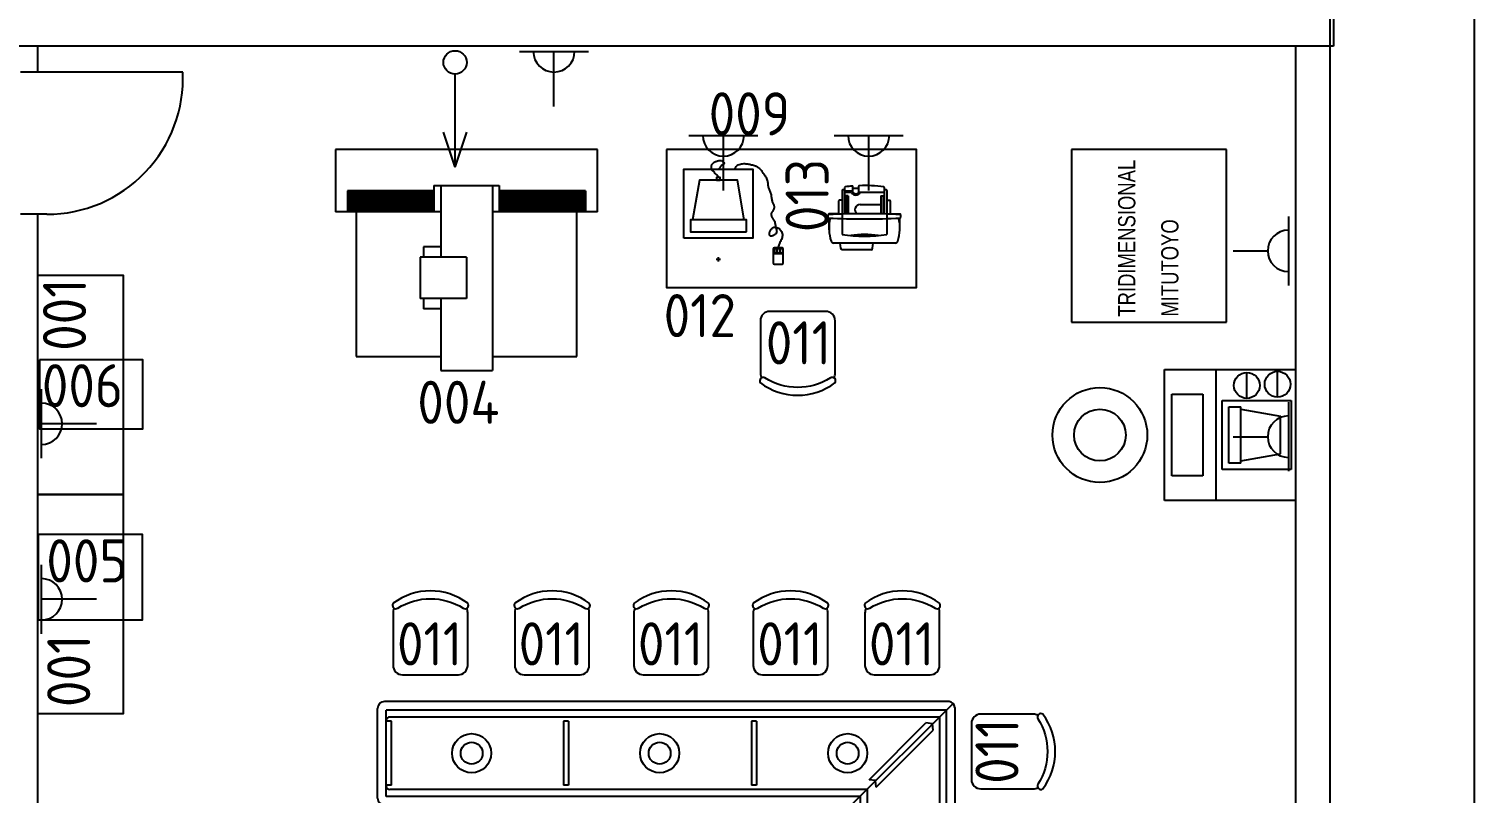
# Model space of a CAD drawing. Header units: millimetres. Extents: x 18768 to 1484868, y -11027 to 520152.
# Drawn here: x 234654 to 243040, y 142517 to 146948 of the extents above; entities that cross this region are included whole.
import ezdxf
from ezdxf.enums import TextEntityAlignment as Align

# ---------------------------------------------------------------- set-up
doc = ezdxf.new("R2010")
doc.units = ezdxf.units.MM
doc.linetypes.add('CONTINU', pattern=[0])
doc.linetypes.add('HIDDEN', pattern=[0.375, 0.25, -0.125])
for name, color, linetype in [('025', 3, 'Continuous'), ('3-MAQUINAS', 5, 'Continuous'), ('4-MOBILIA', 4, 'Continuous'), ('5-COMPUTADORES', 6, 'Continuous'), ('8-TEXTO-DETALHES', 6, 'Continuous'), ('L018-SIMBOLO3', 3, 'Continuous'), ('L025-CONTORNO', 7, 'Continuous'), ('L025-TEXTO', 7, 'Continuous'), ('L035-ARRANJO-ADQUIRIR', 102, 'Continuous'), ('L035-ARRANJO-EXISTENTE', 180, 'Continuous'), ('L035-ARRANJO-REMANEJADO', 200, 'Continuous'), ('L1-ARRANJO', 5, 'Continuous'), ('PAREDES', 7, 'Continuous')]:
    doc.layers.add(name, color=color, linetype=linetype)
doc.layers.add('L035-DEMOLIÇÃO', color=40, linetype='Continuous', plot=False)
doc.styles.add('COTAS', font='txt', dxfattribs={"width": 0.8, "height": 300})
doc.styles.add('ISO-CP--18', font='isocp.shx', dxfattribs={"width": 0.75, "height": 180})
doc.styles.add('ISO-CP--25', font='isocp.shx', dxfattribs={"height": 250})

# ---------------------------------------------------------------- blocks, each defined once
blk = doc.blocks.new('BL_SENAI_id9350510590')
at = {"layer": 'L035-ARRANJO-REMANEJADO', "color": 0, "linetype": 'CONTINU', "ltscale": 2}
for p, q in [((-256.9, 652.6), (-256.9, -107.4)), ((-76.9, 652.6), (-256.9, 652.6)), ((-76.9, 652.6), (-76.9, 347.6)), ((-137.4, 617.6), (-76.9, 617.6)), ((-137.4, 617.6), (-137.4, 367.6)), ((-137.4, 612.6), (-76.9, 612.6)), ((-137.4, 607.6), (-76.9, 607.6)), ((-137.4, 602.6), (-76.9, 602.6)), ((-137.4, 597.6), (-76.9, 597.6)), ((-137.4, 592.6), (-76.9, 592.6)), ((-137.4, 587.6), (-76.9, 587.6)), ((343.1, 592.6), (-76.9, 592.6)), ((343.1, 347.6), (343.1, 592.6)), ((-137.4, 582.6), (-76.9, 582.6)), ((-137.4, 577.6), (-76.9, 577.6)), ((-137.4, 572.6), (-76.9, 572.6)), ((-137.4, 567.6), (-76.9, 567.6)), ((-137.4, 562.6), (-76.9, 562.6)), ((-137.4, 557.6), (-76.9, 557.6)), ((-137.4, 552.6), (-76.9, 552.6)), ((-137.4, 547.6), (-76.9, 547.6)), ((-137.4, 542.6), (-76.9, 542.6)), ((-137.4, 537.6), (-76.9, 537.6)), ((-137.4, 532.6), (-76.9, 532.6)), ((-137.4, 527.6), (-76.9, 527.6)), ((-137.4, 522.6), (-76.9, 522.6)), ((-137.4, 517.6), (-76.9, 517.6)), ((-137.4, 512.6), (-76.9, 512.6)), ((-137.4, 507.6), (-76.9, 507.6)), ((-137.4, 502.6), (-76.9, 502.6)), ((-137.4, 497.6), (-76.9, 497.6)), ((-137.4, 492.6), (-76.9, 492.6)), ((-137.4, 487.6), (-76.9, 487.6)), ((-137.4, 482.6), (-76.9, 482.6)), ((-137.4, 477.6), (-76.9, 477.6)), ((-137.4, 472.6), (-76.9, 472.6)), ((-137.4, 467.6), (-76.9, 467.6)), ((-137.4, 462.6), (-76.9, 462.6)), ((-137.4, 457.6), (-76.9, 457.6)), ((-137.4, 452.6), (-76.9, 452.6)), ((-137.4, 447.6), (-76.9, 447.6)), ((-137.4, 442.6), (-76.9, 442.6)), ((-137.4, 437.6), (-76.9, 437.6)), ((-137.4, 432.6), (-76.9, 432.6)), ((-137.4, 427.6), (-76.9, 427.6)), ((-137.4, 422.6), (-76.9, 422.6)), ((-137.4, 417.6), (-76.9, 417.6)), ((-137.4, 412.6), (-76.9, 412.6)), ((-137.4, 407.6), (-76.9, 407.6)), ((-137.4, 402.6), (-76.9, 402.6)), ((-137.4, 397.6), (-76.9, 397.6)), ((-137.4, 392.6), (-76.9, 392.6)), ((-137.4, 387.6), (-76.9, 387.6)), ((-137.4, 382.6), (-76.9, 382.6)), ((-137.4, 377.6), (-76.9, 377.6)), ((-153.2, 367.6), (-76.9, 367.6)), ((-153.2, 177.6), (-153.2, 367.6)), ((-153.2, 347.6), (383.1, 347.6)), ((-137.4, 372.6), (-76.9, 372.6)), ((383.1, 197.6), (383.1, 347.6)), ((54.9, 272.6), (54.9, 137.6)), ((54.9, 272.6), (174.9, 272.6)), ((174.9, 272.6), (174.9, 137.6)), ((-153.2, 197.6), (54.9, 197.6)), ((-153.2, 177.6), (-76.9, 177.6)), ((-137.4, 177.6), (-137.4, -72.4)), ((-137.4, 177.6), (-76.9, 177.6)), ((-137.4, 172.6), (-76.9, 172.6)), ((-76.9, 197.6), (-76.9, -107.4)), ((24.9, 197.6), (24.9, 147.6)), ((174.9, 197.6), (383.1, 197.6)), ((204.9, 197.6), (204.9, 147.6)), ((343.1, -47.4), (343.1, 197.6)), ((-137.4, 167.6), (-76.9, 167.6)), ((-137.4, 162.6), (-76.9, 162.6)), ((-137.4, 157.6), (-76.9, 157.6)), ((-137.4, 152.6), (-76.9, 152.6)), ((-137.4, 147.6), (-76.9, 147.6)), ((-137.4, 142.6), (-76.9, 142.6)), ((-137.4, 137.6), (-76.9, 137.6)), ((-137.4, 132.6), (-76.9, 132.6)), ((-137.4, 127.6), (-76.9, 127.6)), ((24.9, 147.6), (54.9, 147.6)), ((54.9, 137.6), (174.9, 137.6)), ((174.9, 147.6), (204.9, 147.6)), ((-137.4, 122.6), (-76.9, 122.6)), ((-137.4, 117.6), (-76.9, 117.6)), ((-137.4, 112.6), (-76.9, 112.6)), ((-137.4, 107.6), (-76.9, 107.6)), ((-137.4, 102.6), (-76.9, 102.6)), ((-137.4, 97.6), (-76.9, 97.6)), ((-137.4, 92.6), (-76.9, 92.6)), ((-137.4, 87.6), (-76.9, 87.6)), ((-137.4, 82.6), (-76.9, 82.6)), ((-137.4, 77.6), (-76.9, 77.6)), ((-137.4, 72.6), (-76.9, 72.6)), ((-137.4, 67.6), (-76.9, 67.6)), ((-137.4, 62.6), (-76.9, 62.6)), ((-137.4, 57.6), (-76.9, 57.6)), ((-137.4, 52.6), (-76.9, 52.6)), ((-137.4, 47.6), (-76.9, 47.6)), ((-137.4, 42.6), (-76.9, 42.6)), ((-137.4, 37.6), (-76.9, 37.6)), ((-137.4, 32.6), (-76.9, 32.6)), ((-137.4, 27.6), (-76.9, 27.6)), ((-137.4, 22.6), (-76.9, 22.6)), ((-137.4, 17.6), (-76.9, 17.6)), ((-137.4, 12.6), (-76.9, 12.6)), ((-137.4, 7.6), (-76.9, 7.6)), ((-137.4, 2.6), (-76.9, 2.6)), ((-137.4, -2.4), (-76.9, -2.4)), ((-137.4, -7.4), (-76.9, -7.4)), ((-137.4, -12.4), (-76.9, -12.4)), ((-137.4, -17.4), (-76.9, -17.4)), ((-137.4, -22.4), (-76.9, -22.4)), ((-137.4, -27.4), (-76.9, -27.4)), ((-137.4, -32.4), (-76.9, -32.4)), ((-137.4, -37.4), (-76.9, -37.4)), ((-137.4, -42.4), (-76.9, -42.4)), ((-137.4, -47.4), (-76.9, -47.4)), ((-137.4, -52.4), (-76.9, -52.4)), ((-137.4, -57.4), (-76.9, -57.4)), ((-137.4, -62.4), (-76.9, -62.4)), ((-137.4, -67.4), (-76.9, -67.4)), ((-137.4, -72.4), (-76.9, -72.4)), ((-76.9, -47.4), (343.1, -47.4)), ((-256.9, -107.4), (-76.9, -107.4))]:
    blk.add_line(p, q, dxfattribs=at)
at = {"layer": 'L025-TEXTO', "linetype": 'HIDDEN', "ltscale": 2, "style": 'ISO-CP--18'}
blk.add_attdef('rmp_mt_codmaterial', (15, 15), '', height=40, dxfattribs=at)
at = {"layer": 'L025-TEXTO', "linetype": 'HIDDEN', "ltscale": 2, "style": 'ISO-CP--18', "flags": 1}
for tag in ['rmp_mt_nomeunid', 'rmp_mt_potencia', 'rmp_mt_cod']:
    blk.add_attdef(tag, (15, 15), '', height=40, dxfattribs=at)
blk = doc.blocks.new('BL_SENAI_id9320260060')
at = {"layer": '025', "color": 0}
blk.add_lwpolyline([(-1269.1, -8.2), (0.9, -8.2), (0.9, 491.8), (-1269.1, 491.8)], close=True, dxfattribs=at)
at = {"layer": 'L025-TEXTO', "style": 'ISO-CP--18'}
blk.add_attdef('rmp_mt_codmaterial', (15, 15), '', height=40, dxfattribs=at)
at = {"layer": 'L025-TEXTO', "style": 'ISO-CP--18', "flags": 1}
for tag in ['rmp_mt_nomeunid', 'rmp_mt_potencia', 'rmp_mt_cod']:
    blk.add_attdef(tag, (15, 15), '', height=40, dxfattribs=at)
blk = doc.blocks.new('BL_SENAI_id9320211370')
at = {"layer": 'L035-ARRANJO-ADQUIRIR', "color": 0}
for points in [[(-189.6, 259.7, -0.290756), (189.9, 259.7, 0.829608), (216.2, 288.3, 0.333333), (-216.2, 288.3, 0.829608), (-189.9, 259.7)], [(-210, 259.2, 0.129448), (-217, 232.6), (-217, -72.1, 0.414214), (-162.9, -126.1), (162.2, -126.1, 0.414214), (216.2, -72.1), (216.2, 234.2, 0.120944), (210.1, 259.3)]]:
    blk.add_lwpolyline(points, format="xyb", dxfattribs=at)
at = {"layer": 'L025-TEXTO', "style": 'ISO-CP--25'}
blk.add_attdef('rmp_mt_codmaterial', (15, 15), '', height=40, dxfattribs=at)
at = {"layer": 'L025-TEXTO', "style": 'ISO-CP--25', "flags": 1}
for tag in ['rmp_mt_nomeunid', 'rmp_mt_potencia', 'rmp_mt_cod']:
    blk.add_attdef(tag, (15, 15), '', height=40, dxfattribs=at)
blk = doc.blocks.new('BL_SENAI_id9320220810')
at = {"layer": 'L025-CONTORNO', "color": 0}
blk.add_lwpolyline([(-688.2, 238.2), (111.8, 238.2), (111.8, 1688.2), (-688.2, 1688.2)], close=True, dxfattribs=at)
at = {"layer": 'L025-TEXTO', "style": 'ISO-CP--25'}
blk.add_attdef('rmp_mt_codmaterial', (15, 15), '', height=40, dxfattribs=at)
at = {"layer": 'L025-TEXTO', "style": 'ISO-CP--25', "flags": 1}
for tag in ['rmp_mt_nomeunid', 'rmp_mt_potencia', 'rmp_mt_cod']:
    blk.add_attdef(tag, (15, 15), '', height=40, dxfattribs=at)
blk = doc.blocks.new('BL_SENAI_id9370710510')
at = {"layer": 'L035-ARRANJO-ADQUIRIR', "color": 0}
for p, q in [((542.2, 174.4), (498, 174.4)), ((185, 106.6), (160.8, 106.6)), ((172.9, 94.5), (172.9, 118.7)), ((491.3, 167.7), (491.3, 85)), ((491.3, 141.5), (549, 141.5)), ((491.3, 140.6), (549, 140.6)), ((494.5, 167.7), (494.5, 145.1)), ((510.7, 167.7), (494.5, 167.7)), ((494.5, 145.1), (510.7, 145.1)), ((510.7, 145.1), (510.7, 167.7)), ((528.6, 167.7), (512.4, 167.7)), ((512.4, 167.7), (512.4, 145.1)), ((512.4, 145.1), (528.6, 145.1)), ((528.6, 145.1), (528.6, 167.7)), ((530.1, 167.7), (530.1, 145.1)), ((546.3, 167.7), (530.1, 167.7)), ((530.1, 145.1), (546.3, 145.1)), ((546.3, 145.1), (546.3, 167.7)), ((549, 85), (549, 167.7)), ((498, 78.3), (542.2, 78.3))]:
    blk.add_line(p, q, dxfattribs=at)
for points in [[(173, 581), (171.7, 586.1), (169.8, 590.1), (167.5, 593.3), (165, 595.7), (162.4, 597.6), (159.8, 599.1), (157.5, 600.4), (155.6, 601.7), (154.1, 603), (153.1, 604.4), (152.5, 605.8), (152, 607.3), (151.6, 608.7), (151.3, 610.1), (150.8, 611.3), (150.1, 612.5), (149, 613.4), (147.7, 614.3), (146.2, 615.2), (144.6, 616.1), (142.8, 617.2), (141.1, 618.4), (139.4, 620), (137.8, 622), (136.4, 624.3), (135.2, 627.1), (134.2, 630.1), (133.5, 633.4), (133, 636.8), (132.7, 640.2), (132.7, 643.6), (133, 646.9), (133.5, 650), (134.4, 653), (135.5, 655.8), (136.8, 658.3), (138.3, 660.7), (140.1, 662.9), (142, 664.9), (144, 666.8), (146.2, 668.4), (148.5, 669.8), (150.8, 671.1), (153.2, 672.2), (155.6, 673.3), (157.9, 674.2), (160.2, 675), (162.4, 675.7), (164.5, 676.4), (166.4, 677), (168.3, 677.6), (170.1, 678.1), (171.9, 678.6), (173.6, 679), (175.2, 679.4), (176.9, 679.7), (178.5, 679.9), (180.2, 680.1), (181.8, 680.2), (183.5, 680.2), (185.2, 680), (186.8, 679.8), (188.5, 679.5), (190.2, 679), (192, 678.4), (193.7, 677.6), (195.4, 676.7), (197, 675.8), (198.5, 674.7), (200, 673.6), (201.4, 672.4), (202.6, 671.2), (203.6, 669.9), (204.5, 668.7), (205.2, 667.5), (205.7, 666.2), (206.1, 665), (206.2, 663.8), (206.1, 662.7), (205.8, 661.6), (205.2, 660.5), (204.5, 659.5), (203.6, 658.5), (202.5, 657.6), (201.3, 656.7), (200, 655.8), (198.6, 655), (197.2, 654.2), (195.7, 653.5), (194.2, 652.8), (192.7, 652), (191.3, 651.2), (189.9, 650.3), (188.6, 649.3), (187.4, 648.2), (186.3, 646.9), (185.4, 645.4), (184.4, 643.7), (183.4, 641.8), (182.2, 639.7), (180.7, 637.4), (178.7, 634.8), (176.2, 632), (172.9, 628.9)], [(268.1, 629.3), (271.9, 638.1), (276.6, 645), (281.9, 650.5), (287.7, 654.5), (293.9, 657.4), (300.4, 659.4), (306.9, 660.6), (313.4, 661.3), (319.6, 661.6), (325.8, 661.7), (331.7, 661.4), (337.6, 660.9), (343.3, 660.2), (348.9, 659.3), (354.5, 658.2), (360.1, 657), (365.7, 655.6), (371.2, 654.1), (376.7, 652.5), (382, 650.6), (387.3, 648.5), (392.4, 646.2), (397.3, 643.6), (401.9, 640.7), (406.4, 637.4), (410.6, 633.8), (414.7, 629.9), (418.5, 625.8), (422.3, 621.4), (425.9, 616.8), (429.5, 612), (433.1, 607), (436.6, 601.8), (440.1, 596.6), (443.4, 591.2), (446.6, 585.9), (449.5, 580.5), (452, 575.1), (454.3, 569.8), (456.1, 564.6), (457.4, 559.6), (458.4, 554.6), (459.1, 549.7), (459.6, 544.9), (460.1, 540.2), (460.7, 535.4), (461.4, 530.7), (462.4, 526), (463.8, 521.2), (465.6, 516.4), (467.5, 511.5), (469.5, 506.5), (471.6, 501.5), (473.6, 496.5), (475.4, 491.3), (477, 486.1), (478.2, 480.7), (479.2, 475.4), (480, 470), (480.7, 464.7), (481.4, 459.4), (482.1, 454.3), (483, 449.4), (484.1, 444.8), (485.5, 440.4), (487.2, 436.2), (488.9, 432.2), (490.7, 428.5), (492.4, 424.9), (493.9, 421.4), (495.1, 417.9), (496, 414.6), (496.5, 411.2), (496.5, 407.9), (496.1, 404.7), (495.4, 401.5), (494.4, 398.4), (493.1, 395.4), (491.6, 392.5), (489.9, 389.8), (488, 387.1), (486.1, 384.6), (484.2, 382.2), (482.5, 379.7), (480.9, 377.2), (479.7, 374.6), (478.9, 371.8), (478.5, 368.9), (478.7, 365.7), (479.4, 362.4), (480.5, 358.9), (482, 355.4), (483.7, 351.8), (485.6, 348.2), (487.6, 344.8), (489.6, 341.5), (491.6, 338.4), (493.5, 335.6), (495.3, 333), (496.9, 330.7), (498.3, 328.7), (499.4, 327.1), (500.3, 325.8), (500.9, 325), (501.2, 324.6), (501.3, 324.5), (501.1, 324.5), (500.9, 324.3), (500.6, 323.9), (500.4, 323.1), (500.4, 321.7), (500.5, 319.5), (501, 316.3), (501.7, 312.4), (502.6, 307.9), (503.6, 303), (504.7, 297.8), (505.9, 292.6), (507.1, 287.5), (508.3, 282.7), (509.3, 278.4), (510.2, 274.6), (510.8, 271.1), (511.1, 267.8), (511, 264.9), (510.4, 262), (509.3, 259.3), (507.5, 256.5), (505, 253.8), (501.9, 251), (498.4, 248.4), (494.6, 246.1), (490.7, 244), (486.9, 242.4), (483.2, 241.3), (479.9, 240.8), (477, 241), (474.5, 241.8), (472.6, 243.2), (471, 245), (469.9, 247.3), (469.1, 249.8), (468.8, 252.6), (468.7, 255.5), (469.1, 258.5), (469.7, 261.6), (470.6, 264.7), (471.9, 267.8), (473.4, 271), (475.2, 274.1), (477.2, 277.3), (479.5, 280.3), (482, 283.3), (484.7, 286.2), (487.7, 288.7), (491, 290.9), (494.5, 292.6), (498.4, 293.6), (502.6, 294), (507.1, 293.5), (511.9, 292), (517, 289.7), (522, 286.7), (526.9, 283), (531.5, 278.7), (535.6, 273.8), (539, 268.6), (541.6, 263.1), (543.3, 257.3), (544.1, 251.4), (544.1, 245.4), (543.4, 239.3), (542.1, 233.2), (540.4, 227.2), (538.2, 221.3), (535.7, 215.5), (533.1, 210), (530.4, 204.6), (527.7, 199.4), (525.3, 194.1), (523.1, 188.7), (521.4, 183.2), (520.3, 177.4), (520.1, 174.4)], [(322.9, 336.4), (282.9, 566.4), (62.9, 566.4), (22.9, 336.4)]]:
    blk.add_lwpolyline(points, dxfattribs=at)
for points in [[(-27.1, 228.9), (-27.1, 628.9), (372.9, 628.9), (372.9, 228.9)], [(162.1, 566.4), (183.8, 566.4), (183.8, 581), (162.1, 581)], [(335.4, 266.4), (335.4, 336.4), (10.4, 336.4), (10.4, 266.4)]]:
    blk.add_lwpolyline(points, close=True, dxfattribs=at)
for centre, start, end in [((498, 167.7), 90, 180), ((542.2, 167.7), 0, 90), ((498, 85), 180, 270), ((542.2, 85), 270, 0)]:
    blk.add_arc(centre, 6.72, start, end, dxfattribs=at)
at = {"layer": 'L025-TEXTO', "style": 'ISO-CP--25'}
blk.add_attdef('rmp_mt_codmaterial', (15, 15), '', height=40, dxfattribs=at)
at = {"layer": 'L025-TEXTO', "style": 'ISO-CP--25', "flags": 1}
for tag in ['rmp_mt_nomeunid', 'rmp_mt_potencia', 'rmp_mt_cod']:
    blk.add_attdef(tag, (15, 15), '', height=40, dxfattribs=at)
blk = doc.blocks.new('BL_SENAI_id9370720080')
at = {"layer": 'L035-ARRANJO-EXISTENTE', "color": 0}
for p, q in [((-209, 167.4), (-209, 337.4)), ((-169, 28.1), (-169, 386.7)), ((136.1, 337.4), (-119, 337.4)), ((-92, 412.8), (-24.5, 412.8)), ((-21.4, 417.8), (-3, 417.8)), ((76.1, 357.4), (-1.5, 357.4)), ((0, 357.4), (0, 414.8)), ((79.1, 337.4), (79.1, 354.4)), ((154, 322.4), (-0.5, 322.4)), ((104.1, 317.4), (-0.3, 317.4)), ((104.1, 304.9), (0, 304.9)), ((104.1, 302.4), (0, 302.4)), ((104.1, 302.4), (104.1, 322.4)), ((124.1, 285.2), (124.1, 322.4)), ((126, 274.8), (158.3, 274.8)), ((131.6, 285.2), (131.6, 322.4)), ((139.1, 322.4), (139.1, 334.4)), ((54.5, 232.4), (54.5, 112.4)), ((124.1, 92.4), (124.1, 240.5)), ((124.1, 240.5), (160.6, 240.5)), ((154, 92.4), (-0.5, 92.4)), ((104.1, 97.4), (-0.3, 97.4)), ((104.1, 112.4), (0, 112.4)), ((104.1, 109.9), (0, 109.9)), ((104.1, 112.4), (104.1, 92.4)), ((139.1, 80.4), (139.1, 92.4)), ((136.1, 77.4), (-119, 77.4)), ((-92, 2), (-24.5, 2)), ((76.1, 57.4), (-1.5, 57.4)), ((0, 57.4), (0, 0)), ((79.1, 77.4), (79.1, 60.4)), ((-21.4, -3), (-3, -3))]:
    blk.add_line(p, q, dxfattribs=at)
for centre, radius, start, end in [((-154, 386.7), 15, 107.75711, 180), ((-81.8, 161.1), 251.8, 76.90632, 107.75711), ((721, 207.4), 850, 171.20259, 188.79741), ((4596, 207.4), 4625, 177.42837, 182.57163), ((-21.4, 414.8), 3, 90, 177.42837), ((-6.7, 414.8), 3, 2.57163, 90), ((-4624, 207.4), 4625, 357.42837, 2.57163), ((-3, 414.8), 3, 0, 90), ((76.1, 354.4), 3, 0, 90), ((136.1, 334.4), 3, 0, 90), ((-636, 207.4), 517, 351.09854, 8.90146), ((24.5, 232.4), 30, 0, 142.34289), ((137.5, 257.4), 28.3, 123.36701, 236.63299), ((137.5, 257.4), 20.8, 123.36701, 227.81452), ((119.1, 285.2), 5, 303.36701, 0), ((119.1, 285.2), 12.5, 303.36701, 0), ((-721.3, 207.4), 870.4, 2.17811, 4.44105), ((154, 319.4), 3, 7.29189, 90), ((-721.3, 207.4), 885.4, 4.57592, 7.29189), ((158.3, 277.8), 3, 270, 4.57592), ((119.1, 229.5), 5, 0, 56.63299), ((122.1, 240.5), 2, 0, 47.81452), ((-721.3, 207.4), 885.4, 352.70811, 1.95356), ((160.6, 237.5), 3, 1.95356, 90), ((154, 95.4), 3, 270, 352.70811), ((-154, 28.1), 15, 180, 252.24289), ((-81.8, 253.6), 251.8, 252.24289, 283.09368), ((-3, 0), 3, 270, 0), ((76.1, 60.4), 3, 270, 0), ((136.1, 80.4), 3, 270, 0), ((-21.4, 0), 3, 182.57163, 270), ((-6.7, 0), 3, 270, 357.42837)]:
    blk.add_arc(centre, radius, start, end, dxfattribs=at)
at = {"layer": 'L035-ARRANJO-EXISTENTE', "color": 0, "extrusion": (0, 0, -1)}
blk.add_ellipse((-169, 337.4), major_axis=(40, 0), ratio=0.25, start_param=3.141593, end_param=4.712389, dxfattribs=at)
at = {"layer": 'L035-ARRANJO-EXISTENTE', "color": 0}
blk.add_ellipse((-169, 167.4), major_axis=(40, 0), ratio=0.25, start_param=3.141593, end_param=4.712389, dxfattribs=at)
at = {"layer": 'L025-TEXTO', "style": 'ISO-CP--18'}
blk.add_attdef('rmp_mt_codmaterial', (15, 15), '', height=40, dxfattribs=at)
at = {"layer": 'L025-TEXTO', "style": 'ISO-CP--18', "flags": 1}
for tag in ['rmp_mt_nomeunid', 'rmp_mt_potencia', 'rmp_mt_cod']:
    blk.add_attdef(tag, (15, 15), '', height=40, dxfattribs=at)
blk = doc.blocks.new('BL_SENAI_id9320222280')
at = {"layer": 'L035-ARRANJO-ADQUIRIR', "color": 0, "linetype": 'ByBlock', "lineweight": -2}
for p, q in [((3275.8, 3300), (0, 3300)), ((2698.6, 2688.6), (3298.9, 3288.3)), ((-40, 2740), (-40, 3260)), ((3310, 3265.3), (3310, -565.3)), ((2675.9, 2700), (0, 2700)), ((2710, 2665.3), (2710, 34.7)), ((2698.6, 11.4), (3298.9, -588.3)), ((-40, -40), (-40, -560)), ((2675.9, 0), (0, 0)), ((3275.8, -600), (0, -600))]:
    blk.add_line(p, q, dxfattribs=at)
at = {"layer": 'L035-ARRANJO-ADQUIRIR', "color": 0, "linetype": 'ByBlock', "lineweight": -2, "ltscale": 2}
for p, q in [((3260.6, 3250), (10, 3250)), ((10, 2750), (10, 3250)), ((3220.5, 3210), (30, 3210)), ((3220, 3209.5), (3220, -509.5)), ((3260, 3249.4), (3260, -549.4)), ((40, 3185), (10, 3185)), ((40, 2815), (40, 3185)), ((1038.2, 3185), (1038.2, 2815)), ((1068.2, 3185), (1038.2, 3185)), ((1068.2, 3185), (1068.2, 2815)), ((2129.2, 3185), (2129.2, 2815)), ((2159.2, 3185), (2129.2, 3185)), ((2159.2, 3185), (2159.2, 2815)), ((2811.3, 2846.2), (3141.6, 3175.5)), ((2853.7, 2803.7), (3184, 3133)), ((3179.1, 3170.5), (3141.6, 3175.5)), ((3184, 3133), (3179.1, 3170.5)), ((40, 2815), (10, 2815)), ((2800.1, 2790), (30, 2790)), ((1068.2, 2815), (1038.2, 2815)), ((2159.2, 2815), (2129.2, 2815)), ((2800, 2789.9), (2800, -89.9)), ((2848.8, 2841.2), (2811.3, 2846.2)), ((2853.7, 2803.7), (2848.8, 2841.2)), ((2760.1, 2750), (10, 2750)), ((2760, 2749.9), (2760, -49.9)), ((3193.5, 1365), (2823.5, 1365)), ((2823.5, 1365), (2823.5, 1335)), ((3193.5, 1365), (3193.5, 1335)), ((3193.5, 1335), (2823.5, 1335)), ((2760.1, -50), (10, -50)), ((10, -50), (10, -550)), ((40, -115), (10, -115)), ((2800.1, -90), (30, -90)), ((40, -115), (40, -485)), ((1038.2, -485), (1038.2, -115)), ((1068.2, -115), (1038.2, -115)), ((1068.2, -485), (1068.2, -115)), ((2129.2, -485), (2129.2, -115)), ((2159.2, -115), (2129.2, -115)), ((2159.2, -485), (2159.2, -115)), ((2848.8, -141.2), (2811.3, -146.2)), ((2811.3, -146.2), (3141.6, -475.5)), ((2853.7, -103.7), (2848.8, -141.2)), ((2853.7, -103.7), (3184, -433)), ((40, -485), (10, -485)), ((1068.2, -485), (1038.2, -485)), ((2159.2, -485), (2129.2, -485)), ((3179.1, -470.5), (3141.6, -475.5)), ((3184, -433), (3179.1, -470.5)), ((3260.6, -550), (10, -550)), ((3220.5, -510), (30, -510))]:
    blk.add_line(p, q, dxfattribs=at)
for centre, radius in [((505.5, 3000), 113.5), ((1596.5, 3000), 113.5), ((2687.5, 3000), 113.5), ((505.5, 3000), 63.5), ((1596.5, 3000), 63.5), ((2687.5, 3000), 63.5), ((3008.5, 2325), 113.5), ((3008.5, 2325), 63.5), ((3008.5, 375), 113.5), ((3008.5, 375), 63.5), ((505.5, -300), 113.5), ((505.5, -300), 63.5), ((1596.5, -300), 113.5), ((1596.5, -300), 63.5), ((2687.5, -300), 113.5), ((2687.5, -300), 63.5)]:
    blk.add_circle(centre, radius, dxfattribs=at)
at = {"layer": 'L035-ARRANJO-ADQUIRIR', "color": 0, "linetype": 'ByBlock', "lineweight": -2}
for centre, start, end in [((0, 3260), 90, 180), ((3270.3, 3260.4), 7, 82.05659), ((0, 2740), 180, 270), ((2670.3, 2660.4), 7, 82), ((0, -40), 90, 180), ((2670.3, 39.6), 278, 353), ((0, -560), 180, 270), ((3270.3, -560.4), 277.94341, 353)]:
    blk.add_arc(centre, 40, start, end, dxfattribs=at)
at = {"layer": 'L035-ARRANJO-ADQUIRIR', "color": 0, "linetype": 'ByBlock', "lineweight": -2, "ltscale": 2}
for centre, start, end in [((30, 3190), 90, 180), ((30, 2810), 180, 270), ((30, -110), 90, 180), ((30, -490), 180, 270)]:
    blk.add_arc(centre, 20, start, end, dxfattribs=at)
at = {"layer": 'L025-TEXTO', "linetype": 'ByBlock', "lineweight": -2, "style": 'ISO-CP--25'}
blk.add_attdef('rmp_mt_codmaterial', (15, 15), '', height=40, dxfattribs=at)
at = {"layer": 'L025-TEXTO', "linetype": 'ByBlock', "lineweight": -2, "style": 'ISO-CP--25', "flags": 1}
for tag in ['rmp_mt_nomeunid', 'rmp_mt_potencia', 'rmp_mt_cod']:
    blk.add_attdef(tag, (15, 15), '', height=40, dxfattribs=at)
blk = doc.blocks.new('BL_SENAI_id9350511740')
at = {"layer": 'L035-ARRANJO-ADQUIRIR', "color": 0}
blk.add_lwpolyline([(-132, -223.2), (268, -223.2), (268, 376.8), (-132, 376.8)], close=True, dxfattribs=at)
at = {"layer": 'L025-TEXTO', "style": 'ISO-CP--25'}
blk.add_attdef('rmp_mt_codmaterial', (15, 15), '', height=40, dxfattribs=at)
at = {"layer": 'L025-TEXTO', "style": 'ISO-CP--25', "flags": 1}
for tag in ['rmp_mt_nomeunid', 'rmp_mt_potencia', 'rmp_mt_cod']:
    blk.add_attdef(tag, (15, 15), '', height=40, dxfattribs=at)
blk = doc.blocks.new('BL_SENAI_id9350512320')
at = {"layer": 'L1-ARRANJO', "color": 0}
blk.add_lwpolyline([(-191.6, 84.6), (-791.6, 84.6), (-791.6, 584.6), (-191.6, 584.6)], close=True, dxfattribs=at)
at = {"layer": 'L025-TEXTO', "style": 'ISO-CP--18'}
blk.add_attdef('rmp_mt_codmaterial', (15, 15), '', height=40, dxfattribs=at)
at = {"layer": 'L025-TEXTO', "style": 'ISO-CP--18', "flags": 1}
for tag in ['rmp_mt_nomeunid', 'rmp_mt_potencia', 'rmp_mt_cod']:
    blk.add_attdef(tag, (15, 15), '', height=40, dxfattribs=at)

msp = doc.modelspace()

# ---------------------------------------------------------------- linework, layer by layer
at = {"layer": '3-MAQUINAS'}
for p, q in [((241603.279, 146248.486), (240703.279, 146248.486)), ((240703.279, 146248.486), (240703.279, 145248.486)), ((241603.279, 145248.486), (241603.279, 146248.486)), ((240703.279, 145248.486), (241603.279, 145248.486))]:
    msp.add_line(p, q, dxfattribs=at)
at = {"layer": '4-MOBILIA'}
for p, q in [((241243.279, 144213.677), (241243.279, 144973.677)), ((241243.279, 144973.677), (242003.279, 144973.677)), ((241543.279, 144213.677), (241543.279, 144973.677)), ((242003.279, 144973.677), (242003.279, 144213.677)), ((242003.279, 144213.677), (241243.279, 144213.677))]:
    msp.add_line(p, q, dxfattribs=at)
for radius in [275, 150]:
    msp.add_circle((240868.279, 144593.677), radius, dxfattribs=at)
at = {"layer": '5-COMPUTADORES'}
for p, q in [((241721.126, 144806.379), (241721.126, 144956.379)), ((241899.513, 144812.988), (241899.513, 144962.988)), ((241286.092, 144356.177), (241286.092, 144831.177)), ((241286.092, 144831.177), (241466.092, 144831.177)), ((241466.092, 144831.177), (241466.092, 144356.177)), ((241578.357, 144393.677), (241578.357, 144793.677)), ((241578.357, 144793.677), (241978.357, 144793.677)), ((241615.857, 144431.177), (241615.857, 144756.177)), ((241615.857, 144756.177), (241685.857, 144756.177)), ((241685.857, 144431.177), (241685.857, 144756.177)), ((241685.857, 144743.677), (241915.857, 144703.677)), ((241978.357, 144793.677), (241978.357, 144393.677)), ((241915.857, 144483.677), (241915.857, 144703.677)), ((241685.857, 144431.177), (241615.857, 144431.177)), ((241685.857, 144443.677), (241915.857, 144483.677)), ((241466.092, 144356.177), (241286.092, 144356.177)), ((241978.357, 144393.677), (241578.357, 144393.677))]:
    msp.add_line(p, q, dxfattribs=at)
for centre in [(241721.126, 144881.379), (241899.513, 144887.988)]:
    msp.add_circle(centre, 75, dxfattribs=at)
at = {"layer": 'DEFPOINTS'}
msp.add_line((234757.908, 145873.483), (234604.279, 145873.486), dxfattribs=at)
at = {"layer": 'L018-SIMBOLO3'}
for q in [(237126.603, 146686.913), (237059.103, 146349.413), (237194.103, 146349.413)]:
    msp.add_line((237126.603, 146146.913), q, dxfattribs=at)
msp.add_circle((237126.603, 146754.413), 67.5, dxfattribs=at)
at = {"layer": 'L035-ARRANJO-ADQUIRIR', "color": 100}
for p, q in [((237500.593, 146818.335), (237900.593, 146818.335)), ((237700.593, 146498.335), (237700.593, 146818.335)), ((238483.662, 146331.046), (238883.662, 146331.046)), ((238683.662, 146011.046), (238683.662, 146331.046)), ((239326.719, 146331.046), (239726.719, 146331.046)), ((239526.719, 146011.046), (239526.719, 146331.046)), ((241962.053, 145861.614), (241962.053, 145461.614)), ((241642.053, 145661.614), (241842.053, 145661.614)), ((234726.557, 144458.626), (234726.557, 144858.626)), ((241962.053, 144784.043), (241962.053, 144384.043)), ((235046.557, 144658.626), (234726.557, 144658.626)), ((241642.053, 144584.043), (241842.053, 144584.043)), ((234726.557, 143441.135), (234726.557, 143841.135)), ((235046.557, 143641.135), (234726.557, 143641.135))]:
    msp.add_line(p, q, dxfattribs=at)
for centre, start, end in [((237700.593, 146818.335), 180, 0), ((238683.662, 146331.046), 180, 0), ((239526.719, 146331.046), 180, 0), ((241962.053, 145661.614), 90, 270), ((234726.557, 144658.626), 270, 90), ((241962.053, 144584.043), 90, 270), ((234726.557, 143641.135), 270, 90)]:
    msp.add_arc(centre, 120, start, end, dxfattribs=at)
at = {"layer": 'L035-DEMOLIÇÃO', "linetype": 'ByBlock', "lineweight": -2}
msp.add_lwpolyline([(243039.686, 135444.965), (151141.405, 135444.965), (151141.405, 172973.559), (243039.686, 172973.559)], close=True, dxfattribs=at)
at = {"layer": 'PAREDES'}
for p, q in [((242203.279, 164728.486), (242203.279, 146848.486)), ((242223.279, 164728.486), (242223.279, 146848.486)), ((242003.279, 146848.486), (224553.279, 146848.486)), ((242003.279, 146848.486), (224553.279, 146848.486)), ((242003.279, 146848.486), (224553.279, 146848.486)), ((242023.279, 146848.486), (224573.279, 146848.486)), ((242023.279, 146848.486), (224573.279, 146848.486)), ((242223.279, 146848.486), (224573.279, 146848.486)), ((234703.279, 146848.486), (234703.279, 146698.483)), ((234703.279, 146848.486), (234703.279, 146698.483)), ((234703.279, 146848.486), (234703.279, 146698.483)), ((242003.279, 146848.486), (242003.279, 137248.486)), ((242003.279, 146848.486), (242003.279, 137248.486)), ((242003.279, 146848.486), (242003.279, 137248.486)), ((242203.279, 146848.486), (242203.279, 137048.486)), ((242203.279, 146848.486), (242203.279, 137048.486)), ((242203.279, 146848.486), (242203.279, 137048.486)), ((235547.132, 146698.483), (234604.279, 146698.483)), ((234703.279, 145873.484), (234703.279, 137248.486))]:
    msp.add_line(p, q, dxfattribs=at)
msp.add_arc((234757.908, 146663.483), 790, 270, 2.5392518, dxfattribs=at)

# ---------------------------------------------------------------- block references
at = {"layer": 'L035-ARRANJO-ADQUIRIR'}
ref = msp.add_blockref('BL_SENAI_id9320220810', (238115.112, 145560.31), dxfattribs=dict(at, rotation=270))
ref.add_attrib('rmp_mt_codmaterial', '009', dxfattribs={"layer": 'L025-TEXTO', "height": 250, "style": 'ISO-CP--25'}).set_placement((238835.013, 146331.046), align=Align.CENTER)
ref = msp.add_blockref('BL_SENAI_id9350510590', (236648.127, 145734.662), dxfattribs=dict(at, xscale=2, yscale=2, zscale=2, rotation=270))
ref.add_attrib('rmp_mt_codmaterial', '004', dxfattribs={"layer": 'L025-TEXTO', "linetype": 'HIDDEN', "ltscale": 2, "height": 250, "style": 'ISO-CP--18'}).set_placement((237146.076, 144783.855), align=Align.MIDDLE)
ref = msp.add_blockref('BL_SENAI_id9370710510', (238481.692, 145505.606), dxfattribs=at)
ref.add_attrib('rmp_mt_codmaterial', '012', dxfattribs={"layer": 'L025-TEXTO', "height": 250, "style": 'ISO-CP--25'}).set_placement((238546.865, 145161.081), align=Align.CENTER)
ref = msp.add_blockref('BL_SENAI_id9370720080', (239709.585, 145875.791), dxfattribs=dict(at, rotation=90))
ref.add_attrib('rmp_mt_codmaterial', '013', dxfattribs={"layer": 'L025-TEXTO', "height": 250, "rotation": 90, "style": 'ISO-CP--18'}).set_placement((239294.821, 145982.825), align=Align.CENTER)
ref = msp.add_blockref('BL_SENAI_id9320260060', (234711.435, 144249.911), dxfattribs=dict(at, rotation=270))
ref.add_attrib('rmp_mt_codmaterial', '001', dxfattribs={"layer": 'L025-TEXTO', "height": 250, "rotation": 90, "style": 'ISO-CP--18'}).set_placement((234860.472, 145291.899), align=Align.MIDDLE)
ref = msp.add_blockref('BL_SENAI_id9320211370', (239114.721, 145184.596), dxfattribs=dict(at, rotation=180))
ref.add_attrib('rmp_mt_codmaterial', '011', dxfattribs={"layer": 'L025-TEXTO', "height": 250, "style": 'ISO-CP--25'}).set_placement((239119.193, 145003.053), align=Align.CENTER)
ref = msp.add_blockref('BL_SENAI_id9350511740', (234937.55, 144897.882), dxfattribs=dict(at, rotation=270))
ref.add_attrib('rmp_mt_codmaterial', '006', dxfattribs={"layer": 'L025-TEXTO', "height": 250, "style": 'ISO-CP--25'}).set_placement((234964.217, 144754.604), align=Align.CENTER)
ref = msp.add_blockref('BL_SENAI_id9320260060', (234711.435, 142979.911), dxfattribs=dict(at, rotation=270))
ref.add_attrib('rmp_mt_codmaterial', '001', dxfattribs={"layer": 'L025-TEXTO', "height": 250, "rotation": 90, "style": 'ISO-CP--18'}).set_placement((234884.79, 143226.355), align=Align.MIDDLE)
ref = msp.add_blockref('BL_SENAI_id9350512320', (234518.829, 144103.973), dxfattribs=dict(at, rotation=180))
ref.add_attrib('rmp_mt_codmaterial', '005', dxfattribs={"layer": 'L025-TEXTO', "height": 250, "style": 'ISO-CP--18'}).set_placement((234990.585, 143739.149), align=Align.CENTER)
ref = msp.add_blockref('BL_SENAI_id9320211370', (236983.602, 143329.705), dxfattribs=at)
ref.add_attrib('rmp_mt_codmaterial', '011', dxfattribs={"layer": 'L025-TEXTO', "height": 250, "style": 'ISO-CP--25'}).set_placement((236979.129, 143257.633), align=Align.CENTER)
ref = msp.add_blockref('BL_SENAI_id9320211370', (237689.536, 143329.705), dxfattribs=at)
ref.add_attrib('rmp_mt_codmaterial', '011', dxfattribs={"layer": 'L025-TEXTO', "height": 250, "style": 'ISO-CP--25'}).set_placement((237685.064, 143257.633), align=Align.CENTER)
ref = msp.add_blockref('BL_SENAI_id9320211370', (238381.471, 143329.705), dxfattribs=at)
ref.add_attrib('rmp_mt_codmaterial', '011', dxfattribs={"layer": 'L025-TEXTO', "height": 250, "style": 'ISO-CP--25'}).set_placement((238376.999, 143257.633), align=Align.CENTER)
ref = msp.add_blockref('BL_SENAI_id9320211370', (239073.406, 143329.705), dxfattribs=at)
ref.add_attrib('rmp_mt_codmaterial', '011', dxfattribs={"layer": 'L025-TEXTO', "height": 250, "style": 'ISO-CP--25'}).set_placement((239068.933, 143257.633), align=Align.CENTER)
ref = msp.add_blockref('BL_SENAI_id9320211370', (239722.095, 143329.705), dxfattribs=at)
ref.add_attrib('rmp_mt_codmaterial', '011', dxfattribs={"layer": 'L025-TEXTO', "height": 250, "style": 'ISO-CP--25'}).set_placement((239717.623, 143257.633), align=Align.CENTER)
at = {"layer": 'L035-ARRANJO-ADQUIRIR', "linetype": 'ByBlock', "lineweight": -2}
ref = msp.add_blockref('BL_SENAI_id9320222280', (236717.27, 139748.486), dxfattribs=at)
ref.add_attrib('rmp_mt_codmaterial', '008', (236732.27, 139763.486), dxfattribs={"layer": 'L025-TEXTO', "linetype": 'ByBlock', "lineweight": -2, "height": 250, "style": 'ISO-CP--25'})
at = {"layer": 'L035-ARRANJO-ADQUIRIR'}
ref = msp.add_blockref('BL_SENAI_id9320211370', (240249.09, 142758.215), dxfattribs=dict(at, rotation=270))
ref.add_attrib('rmp_mt_codmaterial', '011', dxfattribs={"layer": 'L025-TEXTO', "height": 250, "rotation": 90, "style": 'ISO-CP--25'}).set_placement((240271.141, 142760.177), align=Align.MIDDLE)

# ---------------------------------------------------------------- texts
at = {"layer": '8-TEXTO-DETALHES', "style": 'COTAS', "width": 0.8}
for s, p in [('TRIDIMENSIONAL', (241074.073, 145280.132)), ('MITUTOYO', (241324.073, 145280.132))]:
    msp.add_text(s, height=100, rotation=90, dxfattribs=at).set_placement(p)

doc.saveas('drawing.dxf')
